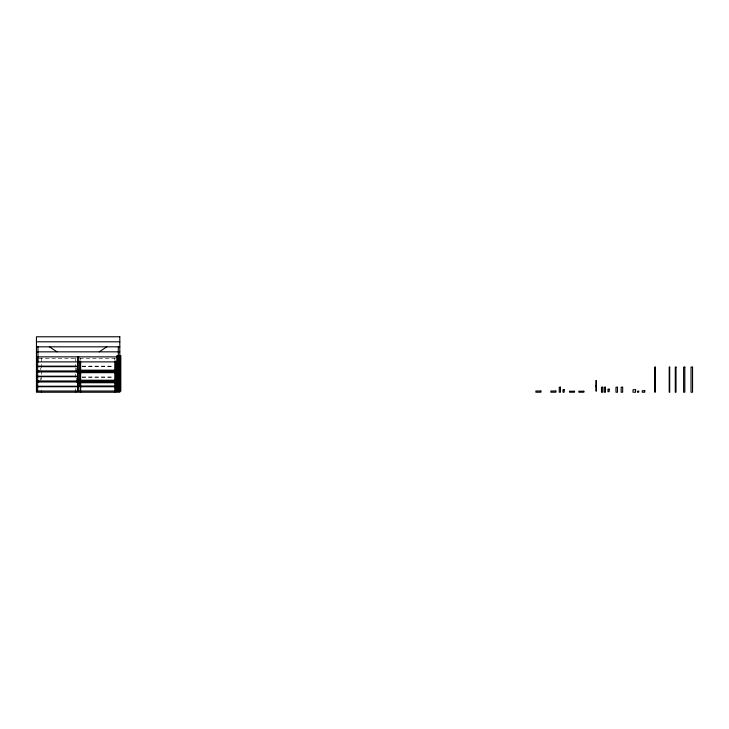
<?xml version="1.0" encoding="UTF-8"?>
<svg xmlns="http://www.w3.org/2000/svg" width="729" height="729" viewBox="0 0 729 729"><rect width="100%" height="100%" fill="white"/><g stroke="black" fill="none" stroke-linecap="round" stroke-linejoin="round"><path stroke-width="0.55" stroke-dasharray="3.65 2.73" d="M39.093 358.376L78.696 358.376M79.825 358.376L116.039 358.376M82.113 366.158L113.314 366.158M82.113 366.66L113.314 366.66M82.113 376.957L113.314 376.957M82.113 377.458L113.314 377.458M114.79 358.003L114.79 360.281M80.646 358.003L80.646 360.281M76.372 368.063L76.372 370.924M76.372 378.059L76.372 382.479M75.616 358.003L75.616 367.115M75.616 368.245L75.616 372.801M75.616 373.941L75.616 377.358M75.616 388.739L75.616 391.017M41.471 358.003L41.471 379.636M40.715 368.063L40.715 369.977M40.715 378.059L40.715 380.265"/><path stroke-width="1.09" d="M99.226 351.843L106.808 346.822M36.45 341.801L119.811 341.801M36.45 346.822L119.811 346.822M36.45 351.843L119.811 351.843M36.45 356.864L119.811 356.864M36.45 361.137L36.951 361.137M36.45 361.885L119.811 361.885M36.45 366.158L36.951 366.158M37.653 366.158L77.529 366.158M36.45 366.66L36.951 366.66M37.653 366.66L77.529 366.66M78.131 370.177L116.184 370.177M36.45 370.924L36.951 370.924M37.653 370.924L77.529 370.924M78.231 370.924L78.732 370.924M36.45 371.936L36.951 371.936M37.653 371.936L77.529 371.936M78.231 371.936L78.732 371.936M78.131 372.683L116.184 372.683M36.45 376.2L36.951 376.2M37.653 376.2L77.529 376.2M36.45 376.456L36.951 376.456M36.45 376.702L36.951 376.702M37.653 376.702L77.529 376.702M36.45 376.957L36.951 376.957M78.131 380.219L116.184 380.219M36.45 380.975L36.951 380.975M37.653 380.975L77.529 380.975M78.231 380.975L78.732 380.975M36.45 381.978L36.951 381.978M37.653 381.978L77.529 381.978M78.231 381.978L78.732 381.978M78.131 382.725L116.184 382.725M595.93 385.605L596.431 385.605M78.131 385.996L116.184 385.996M595.93 386.106L596.431 386.106M36.45 386.242L36.951 386.242M37.653 386.242L77.529 386.242M36.45 386.744L36.951 386.744M37.653 386.744L77.529 386.744M78.231 386.744L78.732 386.744M36.45 391.017L120.814 391.017L120.814 355.661L116.795 355.661L116.795 391.017M49.454 346.822L57.035 351.843M118.809 355.661L118.809 391.017M118.308 346.822L118.308 361.885M117.806 355.661L117.806 391.017M115.793 361.183L115.793 391.017M115.546 361.137L115.546 370.924L79.889 370.924L79.889 361.137M114.79 361.42L114.79 392.22M80.646 361.42L80.646 392.22M78.732 356.864L78.732 391.017M77.529 356.864L77.529 391.017M76.326 370.924L76.326 371.936M76.326 380.975L76.326 381.978M75.616 391.017L75.616 392.22M41.471 391.017L41.471 392.22M38.865 370.924L38.865 371.936M38.865 380.975L38.865 381.978M37.954 346.822L37.954 361.885M37.653 356.864L37.653 391.017M119.811 336.78L36.45 336.78L36.45 392.22L119.811 392.22L119.811 336.78M655.289 367.115L654.788 367.115L654.788 392.22L655.289 392.22L655.289 367.115M669.714 367.115L669.204 367.115L669.204 392.22L669.714 392.22L669.714 367.115M676.02 367.115L675.264 367.115L675.264 392.22L676.02 392.22L676.02 367.115M684.823 367.115L683.62 367.115L683.62 392.22L684.823 392.22L684.823 367.115M692.55 367.115L691.046 367.115L691.046 392.22L692.55 392.22L692.55 367.115M115.546 371.936L79.889 371.936L79.889 380.975L115.546 380.975L115.546 371.936M596.431 380.584L595.93 380.584L595.93 391.127L596.431 391.127L596.431 380.584M115.546 381.978L79.889 381.978L79.889 386.744L115.546 386.744L115.546 381.978M560.464 387.199L559.252 387.199L559.252 392.22L560.464 392.22L560.464 387.199M602.683 387.199L601.48 387.199L601.48 392.22L602.683 392.22L602.683 387.199M605.48 387.199L604.277 387.199L604.277 392.22L605.48 392.22L605.48 387.199M617.499 387.199L615.996 387.199L615.996 392.22L617.499 392.22L617.499 387.199M622.657 387.199L621.154 387.199L621.154 392.22L622.657 392.22L622.657 387.199M609.171 389.149L607.968 389.149L607.968 391.664L609.171 391.664L609.171 389.149M564.182 389.705L562.979 389.705L562.979 392.22L564.182 392.22L564.182 389.705M635.56 389.705L633.045 389.705L633.045 392.22L635.56 392.22L635.56 389.705M644.755 390.717L642.24 390.717L642.24 392.22L644.755 392.22L644.755 390.717M540.9 391.017L535.879 391.017L535.879 392.22L540.9 392.22L540.9 391.017M555.89 391.017L550.869 391.017L550.869 392.22L555.89 392.22L555.89 391.017M574.543 391.218L569.522 391.218L569.522 392.22L574.543 392.22L574.543 391.218M583.865 391.218L578.844 391.218L578.844 392.22L583.865 392.22L583.865 391.218M638.686 391.218L637.483 391.218L637.483 392.22L638.686 392.22L638.686 391.218"/></g></svg>
